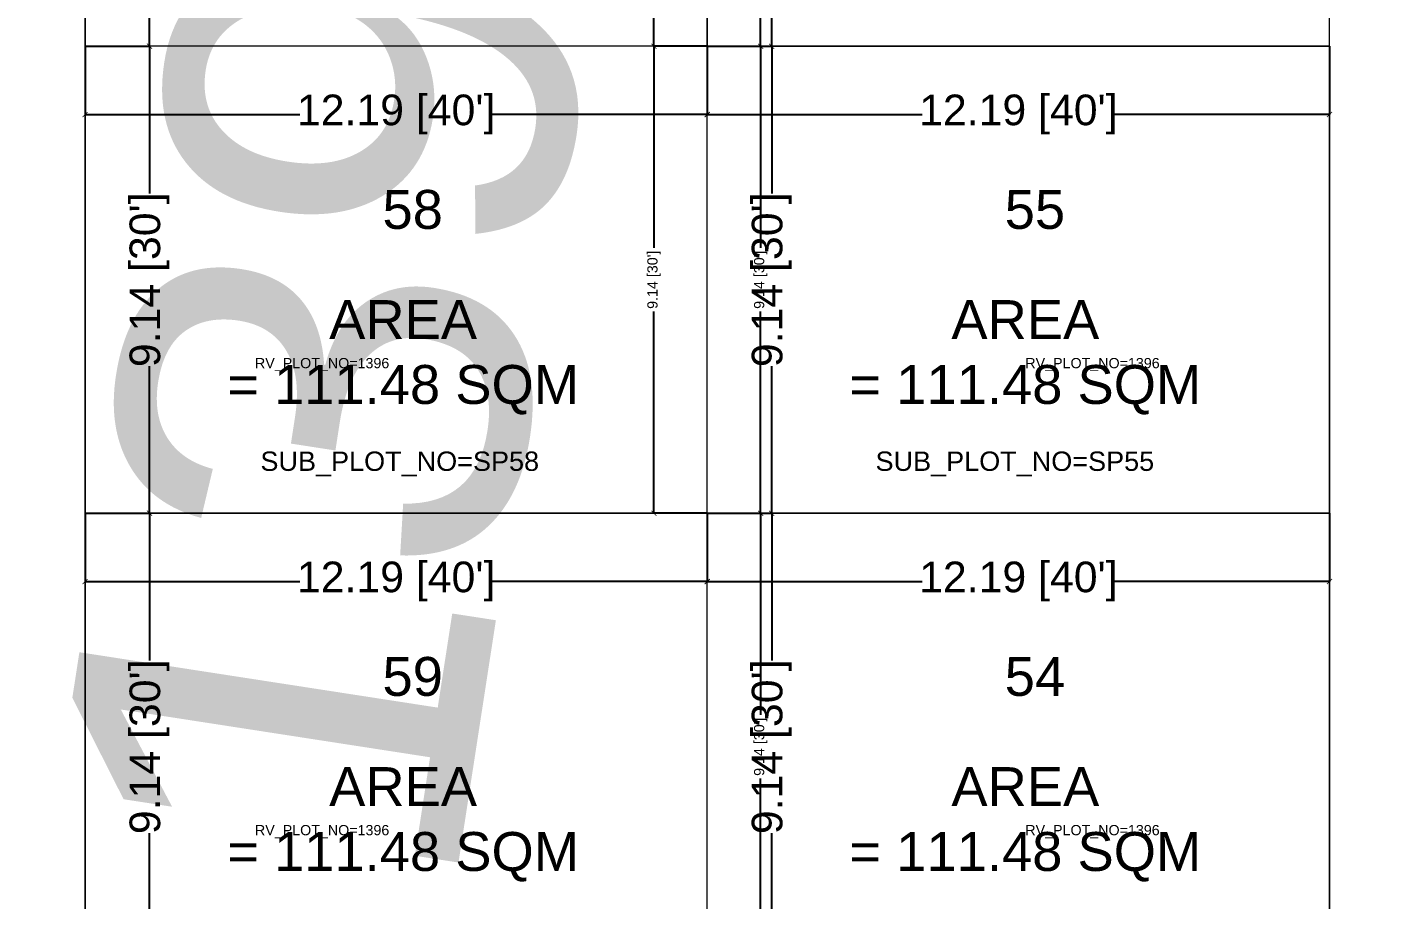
# Model space of a CAD drawing. Header units: metres. Extents: x 205125 to 205418, y -20654 to -20451.
# Drawn here: x 205227.62 to 205254.09, y -20588.54 to -20571.45 of the extents above; entities that cross this region are included whole.
import ezdxf

# ---------------------------------------------------------------- set-up
doc = ezdxf.new("R2010")
doc.units = ezdxf.units.M
doc.header["$MEASUREMENT"] = 0
doc.header["$PDMODE"] = 2
doc.linetypes.add('BORDER2', pattern=[0.875, 0.25, -0.125, 0.25, -0.125, 0, -0.125])
doc.layers.get('0').update_dxf_attribs({"lineweight": 5})
doc.layers.get('Defpoints').update_dxf_attribs({"lineweight": 5})
for name, color, linetype, lineweight in [('A-0-g', 7, 'Continuous', 5), ('Layer1', 7, 'Continuous', 5), ('SUB_PLOT_54', 7, 'Continuous', 5), ('SUB_PLOT_54_RV_PLOT_1', 7, 'Continuous', 5), ('SUB_PLOT_55', 7, 'Continuous', 5), ('SUB_PLOT_55_RV_PLOT_1', 7, 'Continuous', 5), ('SUB_PLOT_56', 7, 'Continuous', 5), ('SUB_PLOT_56_RV_PLOT_1', 7, 'Continuous', 5), ('SUB_PLOT_57', 7, 'Continuous', 5), ('SUB_PLOT_57_RV_PLOT_1', 7, 'Continuous', 5), ('SUB_PLOT_58', 7, 'Continuous', 5), ('SUB_PLOT_58_RV_PLOT_1', 7, 'Continuous', 5), ('SUB_PLOT_59', 7, 'Continuous', 5), ('SUB_PLOT_59_RV_PLOT_1', 7, 'Continuous', 5), ('SUB_PLOT_85', 7, 'Continuous', 5), ('SUB_PLOT_85_RV_PLOT_1', 7, 'Continuous', 5), ('SUB_PLOT_87', 7, 'Continuous', 5), ('SUB_PLOT_87_RV_PLOT_1', 7, 'Continuous', 5)]:
    doc.layers.add(name, color=color, linetype=linetype, lineweight=lineweight)
doc.styles.add('Arial', font='swissl.ttf')
doc.dimstyles.new('meter', dxfattribs={"dimtxt": 0.2, "dimasz": 0.1, "dimexe": 0, "dimexo": 0, "dimgap": 0.09, "dimtad": 0, "dimzin": 0, "dimdsep": 46, "dimtxsty": 'Arial', "dimblk": 'ARCHTICK', "dimcen": 7.09, "dimclrd": 23, "dimclre": 23, "dimclrt": 75, "dimadec": 0, "dimazin": 0, "dimtfac": 1, "dimtofl": 0, "dimtmove": 1, "dimatfit": 3, "dimldrblk": 'OPEN90', "dimfxl": 1, "dimtolj": 1, "dimtzin": 0, "dimarcsym": 0})

# ---------------------------------------------------------------- blocks, each defined once
blk = doc.blocks.new('_ArchTick')
at = {"color": 0, "const_width": 0.15}
blk.add_lwpolyline([(-0.5, -0.5), (0.5, 0.5)], dxfattribs=at)
blk = doc.blocks.new('*D11')
at = {"layer": 'Defpoints', "color": 0, "ltscale": 0.5, "transparency": 16777216}
for p in [(205228.76, -20562.68), (205228.76, -20571.824), (205230.022, -20571.824)]:
    blk.add_point(p, dxfattribs=at)
at = {"layer": 'SUB_PLOT_57', "color": 23, "linetype": 'Continuous', "lineweight": -2, "ltscale": 0.5, "transparency": 16777216}
for p, q in [((205228.76, -20562.68), (205230.022, -20562.68)), ((205230.022, -20562.68), (205230.022, -20565.561)), ((205230.022, -20571.824), (205230.022, -20568.943)), ((205228.76, -20571.824), (205230.022, -20571.824))]:
    blk.add_line(p, q, dxfattribs=at)
at = {"layer": 'SUB_PLOT_57', "color": 23, "lineweight": -2, "ltscale": 0.5, "transparency": 16777216, "xscale": 0.1, "yscale": 0.1, "zscale": 0.1}
for p, rotation in [((205230.022, -20562.68), 90), ((205230.022, -20571.824), 270)]:
    blk.add_blockref('_ArchTick', p, dxfattribs=dict(at, rotation=rotation))
at = {"layer": 'SUB_PLOT_57', "color": 75, "ltscale": 0.5, "transparency": 16777216, "insert": (205230.022, -20567.252), "char_height": 0.6, "attachment_point": 5, "rotation": 90, "style": 'Arial'}
blk.add_mtext("\\A1;9.14 [30']", dxfattribs=at)
blk = doc.blocks.new('_Open90')
at = {"layer": 'A-0-g', "color": 0, "lineweight": -2}
for p, q in [((0, 0), (-1, 0)), ((-0.5, 0.5), (0, 0)), ((0, 0), (-0.5, -0.5))]:
    blk.add_line(p, q, dxfattribs=at)
blk = doc.blocks.new('*D13')
at = {"layer": 'Defpoints', "color": 0, "ltscale": 0.5, "transparency": 16777216}
for p in [(205240.952, -20562.68), (205240.952, -20571.824), (205242.214, -20571.824)]:
    blk.add_point(p, dxfattribs=at)
at = {"layer": 'SUB_PLOT_56', "color": 23, "linetype": 'Continuous', "lineweight": -2, "ltscale": 0.5, "transparency": 16777216}
for p, q in [((205240.952, -20562.68), (205242.214, -20562.68)), ((205242.214, -20562.68), (205242.214, -20565.561)), ((205242.214, -20571.824), (205242.214, -20568.943)), ((205240.952, -20571.824), (205242.214, -20571.824))]:
    blk.add_line(p, q, dxfattribs=at)
at = {"layer": 'SUB_PLOT_56', "color": 23, "lineweight": -2, "ltscale": 0.5, "transparency": 16777216, "xscale": 0.1, "yscale": 0.1, "zscale": 0.1}
for p, rotation in [((205242.214, -20562.68), 90), ((205242.214, -20571.824), 270)]:
    blk.add_blockref('_ArchTick', p, dxfattribs=dict(at, rotation=rotation))
at = {"layer": 'SUB_PLOT_56', "color": 75, "ltscale": 0.5, "transparency": 16777216, "insert": (205242.214, -20567.252), "char_height": 0.6, "attachment_point": 5, "rotation": 90, "style": 'Arial'}
blk.add_mtext("\\A1;9.14 [30']", dxfattribs=at)
blk = doc.blocks.new('*D14')
at = {"color": 23, "linetype": 'Continuous', "lineweight": -2, "ltscale": 0.5, "transparency": 16777216}
for p, q in [((205240.952, -20571.824), (205240.952, -20573.161)), ((205253.144, -20571.824), (205253.144, -20573.161)), ((205240.952, -20573.161), (205245.16, -20573.161)), ((205253.144, -20573.161), (205248.937, -20573.161))]:
    blk.add_line(p, q, dxfattribs=at)
at = {"layer": 'Defpoints', "color": 0, "ltscale": 0.5, "transparency": 16777216}
for p in [(205240.952, -20571.824), (205253.144, -20571.824), (205253.144, -20573.161)]:
    blk.add_point(p, dxfattribs=at)
at = {"color": 23, "lineweight": -2, "ltscale": 0.5, "transparency": 16777216, "xscale": 0.1, "yscale": 0.1, "zscale": 0.1, "rotation": 180}
blk.add_blockref('_ArchTick', (205240.952, -20573.161), dxfattribs=at)
at = {"color": 23, "lineweight": -2, "ltscale": 0.5, "transparency": 16777216, "xscale": 0.1, "yscale": 0.1, "zscale": 0.1}
blk.add_blockref('_ArchTick', (205253.144, -20573.161), dxfattribs=at)
at = {"color": 75, "ltscale": 0.5, "transparency": 16777216, "insert": (205247.048, -20573.161), "char_height": 0.6, "attachment_point": 5, "style": 'Arial'}
blk.add_mtext("\\A1;12.19 [40']", dxfattribs=at)
blk = doc.blocks.new('*D15')
at = {"layer": 'Defpoints', "color": 0, "ltscale": 0.5, "transparency": 16777216}
for p in [(205240.952, -20571.824), (205240.952, -20580.968), (205242.214, -20580.968)]:
    blk.add_point(p, dxfattribs=at)
at = {"layer": 'SUB_PLOT_55', "color": 23, "linetype": 'Continuous', "lineweight": -2, "ltscale": 0.5, "transparency": 16777216}
for p, q in [((205240.952, -20571.824), (205242.214, -20571.824)), ((205242.214, -20571.824), (205242.214, -20574.705)), ((205242.214, -20580.968), (205242.214, -20578.087)), ((205240.952, -20580.968), (205242.214, -20580.968))]:
    blk.add_line(p, q, dxfattribs=at)
at = {"layer": 'SUB_PLOT_55', "color": 23, "lineweight": -2, "ltscale": 0.5, "transparency": 16777216, "xscale": 0.1, "yscale": 0.1, "zscale": 0.1}
for p, rotation in [((205242.214, -20571.824), 90), ((205242.214, -20580.968), 270)]:
    blk.add_blockref('_ArchTick', p, dxfattribs=dict(at, rotation=rotation))
at = {"layer": 'SUB_PLOT_55', "color": 75, "ltscale": 0.5, "transparency": 16777216, "insert": (205242.214, -20576.396), "char_height": 0.6, "attachment_point": 5, "rotation": 90, "style": 'Arial'}
blk.add_mtext("\\A1;9.14 [30']", dxfattribs=at)
blk = doc.blocks.new('*D16')
at = {"color": 23, "linetype": 'Continuous', "lineweight": -2, "ltscale": 0.5, "transparency": 16777216}
for p, q in [((205228.76, -20571.824), (205228.76, -20573.161)), ((205240.952, -20571.824), (205240.952, -20573.161)), ((205228.76, -20573.161), (205232.968, -20573.161)), ((205240.952, -20573.161), (205236.745, -20573.161))]:
    blk.add_line(p, q, dxfattribs=at)
at = {"layer": 'Defpoints', "color": 0, "ltscale": 0.5, "transparency": 16777216}
for p in [(205228.76, -20571.824), (205240.952, -20571.824), (205240.952, -20573.161)]:
    blk.add_point(p, dxfattribs=at)
at = {"color": 23, "lineweight": -2, "ltscale": 0.5, "transparency": 16777216, "xscale": 0.1, "yscale": 0.1, "zscale": 0.1, "rotation": 180}
blk.add_blockref('_ArchTick', (205228.76, -20573.161), dxfattribs=at)
at = {"color": 23, "lineweight": -2, "ltscale": 0.5, "transparency": 16777216, "xscale": 0.1, "yscale": 0.1, "zscale": 0.1}
blk.add_blockref('_ArchTick', (205240.952, -20573.161), dxfattribs=at)
at = {"color": 75, "ltscale": 0.5, "transparency": 16777216, "insert": (205234.856, -20573.161), "char_height": 0.6, "attachment_point": 5, "style": 'Arial'}
blk.add_mtext("\\A1;12.19 [40']", dxfattribs=at)
blk = doc.blocks.new('*D17')
at = {"layer": 'Defpoints', "color": 0, "ltscale": 0.5, "transparency": 16777216}
for p in [(205228.76, -20571.824), (205228.76, -20580.968), (205230.022, -20580.968)]:
    blk.add_point(p, dxfattribs=at)
at = {"layer": 'SUB_PLOT_58', "color": 23, "linetype": 'Continuous', "lineweight": -2, "ltscale": 0.5, "transparency": 16777216}
for p, q in [((205228.76, -20571.824), (205230.022, -20571.824)), ((205230.022, -20571.824), (205230.022, -20574.705)), ((205230.022, -20580.968), (205230.022, -20578.087)), ((205228.76, -20580.968), (205230.022, -20580.968))]:
    blk.add_line(p, q, dxfattribs=at)
at = {"layer": 'SUB_PLOT_58', "color": 23, "lineweight": -2, "ltscale": 0.5, "transparency": 16777216, "xscale": 0.1, "yscale": 0.1, "zscale": 0.1}
for p, rotation in [((205230.022, -20571.824), 90), ((205230.022, -20580.968), 270)]:
    blk.add_blockref('_ArchTick', p, dxfattribs=dict(at, rotation=rotation))
at = {"layer": 'SUB_PLOT_58', "color": 75, "ltscale": 0.5, "transparency": 16777216, "insert": (205230.022, -20576.396), "char_height": 0.6, "attachment_point": 5, "rotation": 90, "style": 'Arial'}
blk.add_mtext("\\A1;9.14 [30']", dxfattribs=at)
blk = doc.blocks.new('*D18')
at = {"color": 23, "linetype": 'Continuous', "lineweight": -2, "ltscale": 0.5, "transparency": 16777216}
for p, q in [((205228.76, -20580.968), (205228.76, -20582.305)), ((205240.952, -20580.968), (205240.952, -20582.305)), ((205228.76, -20582.305), (205232.968, -20582.305)), ((205240.952, -20582.305), (205236.745, -20582.305))]:
    blk.add_line(p, q, dxfattribs=at)
at = {"layer": 'Defpoints', "color": 0, "ltscale": 0.5, "transparency": 16777216}
for p in [(205228.76, -20580.968), (205240.952, -20580.968), (205240.952, -20582.305)]:
    blk.add_point(p, dxfattribs=at)
at = {"color": 23, "lineweight": -2, "ltscale": 0.5, "transparency": 16777216, "xscale": 0.1, "yscale": 0.1, "zscale": 0.1, "rotation": 180}
blk.add_blockref('_ArchTick', (205228.76, -20582.305), dxfattribs=at)
at = {"color": 23, "lineweight": -2, "ltscale": 0.5, "transparency": 16777216, "xscale": 0.1, "yscale": 0.1, "zscale": 0.1}
blk.add_blockref('_ArchTick', (205240.952, -20582.305), dxfattribs=at)
at = {"color": 75, "ltscale": 0.5, "transparency": 16777216, "insert": (205234.856, -20582.305), "char_height": 0.6, "attachment_point": 5, "style": 'Arial'}
blk.add_mtext("\\A1;12.19 [40']", dxfattribs=at)
blk = doc.blocks.new('*D19')
at = {"layer": 'Defpoints', "color": 0, "ltscale": 0.5, "transparency": 16777216}
for p in [(205228.76, -20580.968), (205228.76, -20590.112), (205230.022, -20590.112)]:
    blk.add_point(p, dxfattribs=at)
at = {"layer": 'SUB_PLOT_59', "color": 23, "linetype": 'Continuous', "lineweight": -2, "ltscale": 0.5, "transparency": 16777216}
for p, q in [((205228.76, -20580.968), (205230.022, -20580.968)), ((205230.022, -20580.968), (205230.022, -20583.849)), ((205230.022, -20590.112), (205230.022, -20587.231)), ((205228.76, -20590.112), (205230.022, -20590.112))]:
    blk.add_line(p, q, dxfattribs=at)
at = {"layer": 'SUB_PLOT_59', "color": 23, "lineweight": -2, "ltscale": 0.5, "transparency": 16777216, "xscale": 0.1, "yscale": 0.1, "zscale": 0.1}
for p, rotation in [((205230.022, -20580.968), 90), ((205230.022, -20590.112), 270)]:
    blk.add_blockref('_ArchTick', p, dxfattribs=dict(at, rotation=rotation))
at = {"layer": 'SUB_PLOT_59', "color": 75, "ltscale": 0.5, "transparency": 16777216, "insert": (205230.022, -20585.54), "char_height": 0.6, "attachment_point": 5, "rotation": 90, "style": 'Arial'}
blk.add_mtext("\\A1;9.14 [30']", dxfattribs=at)
blk = doc.blocks.new('*D24')
at = {"color": 23, "linetype": 'Continuous', "lineweight": -2, "ltscale": 0.5, "transparency": 16777216}
for p, q in [((205240.952, -20580.968), (205240.952, -20582.305)), ((205253.144, -20580.968), (205253.144, -20582.305)), ((205240.952, -20582.305), (205245.16, -20582.305)), ((205253.144, -20582.305), (205248.937, -20582.305))]:
    blk.add_line(p, q, dxfattribs=at)
at = {"layer": 'Defpoints', "color": 0, "ltscale": 0.5, "transparency": 16777216}
for p in [(205240.952, -20580.968), (205253.144, -20580.968), (205253.144, -20582.305)]:
    blk.add_point(p, dxfattribs=at)
at = {"color": 23, "lineweight": -2, "ltscale": 0.5, "transparency": 16777216, "xscale": 0.1, "yscale": 0.1, "zscale": 0.1, "rotation": 180}
blk.add_blockref('_ArchTick', (205240.952, -20582.305), dxfattribs=at)
at = {"color": 23, "lineweight": -2, "ltscale": 0.5, "transparency": 16777216, "xscale": 0.1, "yscale": 0.1, "zscale": 0.1}
blk.add_blockref('_ArchTick', (205253.144, -20582.305), dxfattribs=at)
at = {"color": 75, "ltscale": 0.5, "transparency": 16777216, "insert": (205247.048, -20582.305), "char_height": 0.6, "attachment_point": 5, "style": 'Arial'}
blk.add_mtext("\\A1;12.19 [40']", dxfattribs=at)
blk = doc.blocks.new('*D25')
at = {"layer": 'Defpoints', "color": 0, "ltscale": 0.5, "transparency": 16777216}
for p in [(205240.952, -20580.968), (205240.952, -20590.112), (205242.214, -20590.112)]:
    blk.add_point(p, dxfattribs=at)
at = {"layer": 'SUB_PLOT_54', "color": 23, "linetype": 'Continuous', "lineweight": -2, "ltscale": 0.5, "transparency": 16777216}
for p, q in [((205240.952, -20580.968), (205242.214, -20580.968)), ((205242.214, -20580.968), (205242.214, -20583.849)), ((205242.214, -20590.112), (205242.214, -20587.231)), ((205240.952, -20590.112), (205242.214, -20590.112))]:
    blk.add_line(p, q, dxfattribs=at)
at = {"layer": 'SUB_PLOT_54', "color": 23, "lineweight": -2, "ltscale": 0.5, "transparency": 16777216, "xscale": 0.1, "yscale": 0.1, "zscale": 0.1}
for p, rotation in [((205242.214, -20580.968), 90), ((205242.214, -20590.112), 270)]:
    blk.add_blockref('_ArchTick', p, dxfattribs=dict(at, rotation=rotation))
at = {"layer": 'SUB_PLOT_54', "color": 75, "ltscale": 0.5, "transparency": 16777216, "insert": (205242.214, -20585.54), "char_height": 0.6, "attachment_point": 5, "rotation": 90, "style": 'Arial'}
blk.add_mtext("\\A1;9.14 [30']", dxfattribs=at)
blk = doc.blocks.new('sdfd')
at = {"linetype": 'BORDER2', "lineweight": 25, "ltscale": 500, "insert": (205529.2431, -20577.7224), "char_height": 0.54475, "width": 8.462144, "attachment_point": 2, "style": 'Arial'}
blk.add_mtext('1396', dxfattribs=at)
blk = doc.blocks.new('*D165')
at = {"layer": 'Defpoints', "color": 0, "ltscale": 0.5, "transparency": 16777216}
for p in [(205239.907, -20562.68), (205240.952, -20562.68), (205240.952, -20571.824)]:
    blk.add_point(p, dxfattribs=at)
at = {"layer": 'SUB_PLOT_57_RV_PLOT_1', "color": 23, "lineweight": -2, "ltscale": 0.5, "transparency": 16777216}
for p, q in [((205240.952, -20562.68), (205239.907, -20562.68)), ((205239.907, -20562.68), (205239.907, -20566.628)), ((205239.907, -20571.824), (205239.907, -20567.876)), ((205240.952, -20571.824), (205239.907, -20571.824))]:
    blk.add_line(p, q, dxfattribs=at)
at = {"layer": 'SUB_PLOT_57_RV_PLOT_1', "color": 23, "lineweight": -2, "ltscale": 0.5, "transparency": 16777216, "xscale": 0.1, "yscale": 0.1, "zscale": 0.1}
for p, rotation in [((205239.907, -20562.68), 90), ((205239.907, -20571.824), 270)]:
    blk.add_blockref('_ArchTick', p, dxfattribs=dict(at, rotation=rotation))
at = {"layer": 'SUB_PLOT_57_RV_PLOT_1', "color": 75, "ltscale": 0.5, "transparency": 16777216, "insert": (205239.907, -20567.252), "char_height": 0.2, "attachment_point": 5, "rotation": 90, "style": 'Arial'}
blk.add_mtext("\\A1;9.14 [30']", dxfattribs=at)
blk = doc.blocks.new('*D166')
at = {"layer": 'Defpoints', "color": 0, "ltscale": 0.5, "transparency": 16777216}
for p in [(205240.952, -20562.68), (205241.998, -20562.68), (205240.952, -20571.824)]:
    blk.add_point(p, dxfattribs=at)
at = {"layer": 'SUB_PLOT_56_RV_PLOT_1', "color": 23, "lineweight": -2, "ltscale": 0.5, "transparency": 16777216}
for p, q in [((205240.952, -20562.68), (205241.998, -20562.68)), ((205241.998, -20562.68), (205241.998, -20566.628)), ((205241.998, -20571.824), (205241.998, -20567.876)), ((205240.952, -20571.824), (205241.998, -20571.824))]:
    blk.add_line(p, q, dxfattribs=at)
at = {"layer": 'SUB_PLOT_56_RV_PLOT_1', "color": 23, "lineweight": -2, "ltscale": 0.5, "transparency": 16777216, "xscale": 0.1, "yscale": 0.1, "zscale": 0.1}
for p, rotation in [((205241.998, -20562.68), 90), ((205241.998, -20571.824), 270)]:
    blk.add_blockref('_ArchTick', p, dxfattribs=dict(at, rotation=rotation))
at = {"layer": 'SUB_PLOT_56_RV_PLOT_1', "color": 75, "ltscale": 0.5, "transparency": 16777216, "insert": (205241.998, -20567.252), "char_height": 0.2, "attachment_point": 5, "rotation": 90, "style": 'Arial'}
blk.add_mtext("\\A1;9.14 [30']", dxfattribs=at)
blk = doc.blocks.new('*D167')
at = {"layer": 'Defpoints', "color": 0, "ltscale": 0.5, "transparency": 16777216}
for p in [(205239.907, -20571.824), (205240.952, -20571.824), (205240.952, -20580.968)]:
    blk.add_point(p, dxfattribs=at)
at = {"layer": 'SUB_PLOT_58_RV_PLOT_1', "color": 23, "lineweight": -2, "ltscale": 0.5, "transparency": 16777216}
for p, q in [((205240.952, -20571.824), (205239.907, -20571.824)), ((205239.907, -20571.824), (205239.907, -20575.772)), ((205239.907, -20580.968), (205239.907, -20577.02)), ((205240.952, -20580.968), (205239.907, -20580.968))]:
    blk.add_line(p, q, dxfattribs=at)
at = {"layer": 'SUB_PLOT_58_RV_PLOT_1', "color": 23, "lineweight": -2, "ltscale": 0.5, "transparency": 16777216, "xscale": 0.1, "yscale": 0.1, "zscale": 0.1}
for p, rotation in [((205239.907, -20571.824), 90), ((205239.907, -20580.968), 270)]:
    blk.add_blockref('_ArchTick', p, dxfattribs=dict(at, rotation=rotation))
at = {"layer": 'SUB_PLOT_58_RV_PLOT_1', "color": 75, "ltscale": 0.5, "transparency": 16777216, "insert": (205239.907, -20576.396), "char_height": 0.2, "attachment_point": 5, "rotation": 90, "style": 'Arial'}
blk.add_mtext("\\A1;9.14 [30']", dxfattribs=at)
blk = doc.blocks.new('*D168')
at = {"layer": 'Defpoints', "color": 0, "ltscale": 0.5, "transparency": 16777216}
for p in [(205240.952, -20571.824), (205241.998, -20571.824), (205240.952, -20580.968)]:
    blk.add_point(p, dxfattribs=at)
at = {"layer": 'SUB_PLOT_55_RV_PLOT_1', "color": 23, "lineweight": -2, "ltscale": 0.5, "transparency": 16777216}
for p, q in [((205240.952, -20571.824), (205241.998, -20571.824)), ((205241.998, -20571.824), (205241.998, -20575.772)), ((205241.998, -20580.968), (205241.998, -20577.02)), ((205240.952, -20580.968), (205241.998, -20580.968))]:
    blk.add_line(p, q, dxfattribs=at)
at = {"layer": 'SUB_PLOT_55_RV_PLOT_1', "color": 23, "lineweight": -2, "ltscale": 0.5, "transparency": 16777216, "xscale": 0.1, "yscale": 0.1, "zscale": 0.1}
for p, rotation in [((205241.998, -20571.824), 90), ((205241.998, -20580.968), 270)]:
    blk.add_blockref('_ArchTick', p, dxfattribs=dict(at, rotation=rotation))
at = {"layer": 'SUB_PLOT_55_RV_PLOT_1', "color": 75, "ltscale": 0.5, "transparency": 16777216, "insert": (205241.998, -20576.396), "char_height": 0.2, "attachment_point": 5, "rotation": 90, "style": 'Arial'}
blk.add_mtext("\\A1;9.14 [30']", dxfattribs=at)
blk = doc.blocks.new('*D170')
at = {"layer": 'Defpoints', "color": 0, "ltscale": 0.5, "transparency": 16777216}
for p in [(205240.952, -20580.968), (205241.998, -20580.968), (205240.952, -20590.112)]:
    blk.add_point(p, dxfattribs=at)
at = {"layer": 'SUB_PLOT_54_RV_PLOT_1', "color": 23, "lineweight": -2, "ltscale": 0.5, "transparency": 16777216}
for p, q in [((205240.952, -20580.968), (205241.998, -20580.968)), ((205241.998, -20580.968), (205241.998, -20584.916)), ((205241.998, -20590.112), (205241.998, -20586.164)), ((205240.952, -20590.112), (205241.998, -20590.112))]:
    blk.add_line(p, q, dxfattribs=at)
at = {"layer": 'SUB_PLOT_54_RV_PLOT_1', "color": 23, "lineweight": -2, "ltscale": 0.5, "transparency": 16777216, "xscale": 0.1, "yscale": 0.1, "zscale": 0.1}
for p, rotation in [((205241.998, -20580.968), 90), ((205241.998, -20590.112), 270)]:
    blk.add_blockref('_ArchTick', p, dxfattribs=dict(at, rotation=rotation))
at = {"layer": 'SUB_PLOT_54_RV_PLOT_1', "color": 75, "ltscale": 0.5, "transparency": 16777216, "insert": (205241.998, -20585.54), "char_height": 0.2, "attachment_point": 5, "rotation": 90, "style": 'Arial'}
blk.add_mtext("\\A1;9.14 [30']", dxfattribs=at)

msp = doc.modelspace()

# ---------------------------------------------------------------- linework, layer by layer
for p, q in [((205228.76, -20602.907), (205228.76, -20562.68)), ((205240.952, -20608.396), (205240.952, -20562.68)), ((205253.144, -20611.65), (205253.144, -20562.68)), ((205240.952, -20571.824), (205228.76, -20571.824)), ((205253.144, -20571.824), (205240.952, -20571.824)), ((205240.952, -20580.968), (205228.76, -20580.968)), ((205253.144, -20580.968), (205240.952, -20580.968))]:
    msp.add_line(p, q)
at = {"layer": 'SUB_PLOT_54', "color": 6, "ltscale": 0.5}
msp.add_lwpolyline([(205253.144, -20590.112), (205240.952, -20590.112), (205240.952, -20580.968), (205253.144, -20580.968)], close=True, dxfattribs=at)
at = {"layer": 'SUB_PLOT_54_RV_PLOT_1', "color": 1, "ltscale": 0.5}
msp.add_lwpolyline([(205253.144, -20590.112), (205240.952, -20590.112), (205240.952, -20580.968), (205253.144, -20580.968)], close=True, dxfattribs=at)
at = {"layer": 'SUB_PLOT_55', "color": 6, "ltscale": 0.5}
msp.add_lwpolyline([(205253.144, -20580.968), (205240.952, -20580.968), (205240.952, -20571.824), (205253.144, -20571.824)], close=True, dxfattribs=at)
at = {"layer": 'SUB_PLOT_55_RV_PLOT_1', "color": 1, "ltscale": 0.5}
msp.add_lwpolyline([(205253.144, -20580.968), (205240.952, -20580.968), (205240.952, -20571.824), (205253.144, -20571.824)], close=True, dxfattribs=at)
at = {"layer": 'SUB_PLOT_56', "color": 6, "ltscale": 0.5}
msp.add_lwpolyline([(205253.144, -20562.68), (205240.952, -20562.68), (205240.952, -20571.824), (205253.144, -20571.824)], close=True, dxfattribs=at)
at = {"layer": 'SUB_PLOT_56_RV_PLOT_1', "color": 1, "ltscale": 0.5}
msp.add_lwpolyline([(205253.144, -20562.68), (205240.952, -20562.68), (205240.952, -20571.824), (205253.144, -20571.824)], close=True, dxfattribs=at)
at = {"layer": 'SUB_PLOT_57', "color": 6, "ltscale": 0.5}
msp.add_lwpolyline([(205228.76, -20562.68), (205240.952, -20562.68), (205240.952, -20571.824), (205228.76, -20571.824)], close=True, dxfattribs=at)
at = {"layer": 'SUB_PLOT_57_RV_PLOT_1', "color": 1, "ltscale": 0.5}
msp.add_lwpolyline([(205228.76, -20562.68), (205240.952, -20562.68), (205240.952, -20571.824), (205228.76, -20571.824)], close=True, dxfattribs=at)
at = {"layer": 'SUB_PLOT_58', "color": 6, "ltscale": 0.5}
msp.add_lwpolyline([(205228.76, -20580.968), (205240.952, -20580.968), (205240.952, -20571.824), (205228.76, -20571.824)], close=True, dxfattribs=at)
at = {"layer": 'SUB_PLOT_58_RV_PLOT_1', "color": 1, "ltscale": 0.5}
msp.add_lwpolyline([(205228.76, -20580.968), (205240.952, -20580.968), (205240.952, -20571.824), (205228.76, -20571.824)], close=True, dxfattribs=at)
at = {"layer": 'SUB_PLOT_59', "color": 6, "ltscale": 0.5}
msp.add_lwpolyline([(205228.76, -20590.112), (205240.952, -20590.112), (205240.952, -20580.968), (205228.76, -20580.968)], close=True, dxfattribs=at)
at = {"layer": 'SUB_PLOT_59_RV_PLOT_1', "color": 1, "ltscale": 0.5}
msp.add_lwpolyline([(205228.76, -20590.112), (205240.952, -20590.112), (205240.952, -20580.968), (205228.76, -20580.968)], close=True, dxfattribs=at)
at = {"layer": 'SUB_PLOT_85', "color": 1, "ltscale": 0.5}
msp.add_lwpolyline([(205262.288, -20562.68), (205262.288, -20608.4), (205274.48, -20608.4), (205274.48, -20609.735), (205268.179, -20611.347), (205266.794, -20611.375), (205264.875, -20611.414), (205263.171, -20611.448), (205261.57, -20611.48), (205258.892, -20611.534), (205257.119, -20611.57), (205253.144, -20611.651), (205253.144, -20562.68)], close=True, dxfattribs=at)
at = {"layer": 'SUB_PLOT_85_RV_PLOT_1', "color": 1, "ltscale": 0.5}
msp.add_lwpolyline([(205262.288, -20562.68), (205262.288, -20608.4), (205274.48, -20608.4), (205274.48, -20609.735), (205268.179, -20611.347), (205266.794, -20611.375), (205264.875, -20611.414), (205263.171, -20611.448), (205261.57, -20611.48), (205258.892, -20611.534), (205257.119, -20611.57), (205253.144, -20611.651), (205253.144, -20562.68)], close=True, dxfattribs=at)
at = {"layer": 'SUB_PLOT_87', "color": 1, "ltscale": 0.5}
msp.add_lwpolyline([(205228.76, -20562.68), (205228.76, -20602.907), (205227.904, -20602.355), (205226.874, -20601.692), (205226.394, -20601.383), (205225.279, -20600.665), (205223.768, -20599.692), (205222.832, -20599.09), (205221.886, -20598.481), (205221.242, -20598.066), (205220.7, -20597.717), (205220.372, -20597.506), (205219.968, -20597.19), (205219.625, -20596.922), (205219.616, -20562.68)], close=True, dxfattribs=at)
at = {"layer": 'SUB_PLOT_87_RV_PLOT_1', "color": 1, "ltscale": 0.5}
msp.add_lwpolyline([(205228.76, -20562.68), (205228.76, -20602.907), (205227.904, -20602.355), (205226.874, -20601.692), (205226.394, -20601.383), (205225.279, -20600.665), (205223.768, -20599.692), (205222.832, -20599.09), (205221.886, -20598.481), (205221.242, -20598.066), (205220.7, -20597.717), (205220.372, -20597.506), (205219.968, -20597.19), (205219.625, -20596.922), (205219.616, -20562.68)], close=True, dxfattribs=at)

# ---------------------------------------------------------------- block references
at = {"layer": 'Layer1', "color": 3, "xscale": 14.63079577654657, "yscale": 14.63079577654657, "zscale": 14.63079577654657, "rotation": 81.22160212606701}
msp.add_blockref('sdfd', (-551228.378, -2946459.856), dxfattribs=at)

# ---------------------------------------------------------------- texts
at = {"linetype": 'ByBlock', "char_height": 0.762, "attachment_point": 5, "style": 'Arial'}
for s, insert, width in [('58', (205235.18, -20575.024), 2.07962), ('55', (205247.372, -20575.024), 2.07962), ('AREA \\P= 111.48 SQM ', (205234.992, -20577.916), 8.97258), ('AREA \\P= 111.48 SQM ', (205247.184, -20577.916), 8.97258), ('59', (205235.18, -20584.168), 2.07962), ('54', (205247.372, -20584.168), 2.07962), ('AREA \\P= 111.48 SQM ', (205234.992, -20587.06), 8.97258), ('AREA \\P= 111.48 SQM  ', (205247.184, -20587.06), 8.97258)]:
    msp.add_mtext(s, dxfattribs=dict(at, insert=insert, width=width))
at = {"layer": 'SUB_PLOT_54_RV_PLOT_1', "color": 1, "ltscale": 0.5, "insert": (205249.816, -20587.072), "char_height": 0.2, "attachment_point": 3, "style": 'Arial'}
msp.add_mtext_dynamic_manual_height_columns('RV_PLOT_NO=1396', width=5.65873, gutter_width=1, heights=[0], dxfattribs=at)
at = {"layer": 'SUB_PLOT_55', "color": 6, "ltscale": 0.5, "insert": (205244.249, -20580.248), "char_height": 0.3791, "attachment_point": 7, "style": 'Arial'}
msp.add_mtext_dynamic_manual_height_columns('SUB_PLOT_NO=SP55', width=5.65873, gutter_width=1, heights=[0], dxfattribs=at)
at = {"layer": 'SUB_PLOT_55_RV_PLOT_1', "color": 1, "ltscale": 0.5, "insert": (205249.816, -20577.928), "char_height": 0.2, "attachment_point": 3, "style": 'Arial'}
msp.add_mtext_dynamic_manual_height_columns('RV_PLOT_NO=1396', width=5.65873, gutter_width=1, heights=[0], dxfattribs=at)
at = {"layer": 'SUB_PLOT_58', "color": 6, "ltscale": 0.5, "insert": (205237.656, -20580.248), "char_height": 0.3791, "attachment_point": 9, "style": 'Arial'}
msp.add_mtext_dynamic_manual_height_columns('SUB_PLOT_NO=SP58', width=5.65873, gutter_width=1, heights=[0], dxfattribs=at)
at = {"layer": 'SUB_PLOT_58_RV_PLOT_1', "color": 1, "ltscale": 0.5, "insert": (205232.089, -20577.928), "char_height": 0.2, "attachment_point": 1, "style": 'Arial'}
msp.add_mtext_dynamic_manual_height_columns('RV_PLOT_NO=1396', width=5.65873, gutter_width=1, heights=[0], dxfattribs=at)
at = {"layer": 'SUB_PLOT_59_RV_PLOT_1', "color": 1, "ltscale": 0.5, "insert": (205232.089, -20587.072), "char_height": 0.2, "attachment_point": 1, "style": 'Arial'}
msp.add_mtext_dynamic_manual_height_columns('RV_PLOT_NO=1396', width=5.65873, gutter_width=1, heights=[0], dxfattribs=at)

# ---------------------------------------------------------------- dimensions: what is measured, and where the dimension line sits
at = {"ltscale": 0.5}
for base, p1, p2, picture, middle in [((205240.952, -20573.161), (205228.76, -20571.824), (205240.952, -20571.824), '*D16', (205234.856, -20573.161)), ((205253.144, -20573.161), (205240.952, -20571.824), (205253.144, -20571.824), '*D14', (205247.048, -20573.161)), ((205240.952, -20582.305), (205228.76, -20580.968), (205240.952, -20580.968), '*D18', (205234.856, -20582.305)), ((205253.144, -20582.305), (205240.952, -20580.968), (205253.144, -20580.968), '*D24', (205247.048, -20582.305))]:
    dim = msp.add_linear_dim(base=base, p1=p1, p2=p2, dimstyle='meter', override={"dimtxt": 0.6, "dimtxsty": 'Arial', "dimldrblk": 'Open90', "dimarcsym": 1}, dxfattribs=at)
    dim.commit()
    dim.dimension.update_dxf_attribs({"geometry": picture, "text_midpoint": middle})
at = {"layer": 'SUB_PLOT_54', "color": 6, "ltscale": 0.5}
dim = msp.add_linear_dim(base=(205242.214, -20590.112), p1=(205240.952, -20580.968), p2=(205240.952, -20590.112), angle=90, dimstyle='meter', override={"dimtxt": 0.6, "dimtxsty": 'Arial', "dimldrblk": 'Open90', "dimarcsym": 1}, dxfattribs=at)
dim.commit()
dim.dimension.update_dxf_attribs({"geometry": '*D25', "text_midpoint": (205242.214, -20585.54)})
at = {"layer": 'SUB_PLOT_54_RV_PLOT_1', "color": 1, "ltscale": 0.5}
dim = msp.add_aligned_dim(p1=(205240.952, -20590.112), p2=(205240.952, -20580.968), distance=-1.045, dimstyle='meter', override={"dimfxl": 2}, dxfattribs=at)
dim.commit()
dim.dimension.update_dxf_attribs({"geometry": '*D170', "text_midpoint": (205241.998, -20585.54)})
at = {"layer": 'SUB_PLOT_55', "color": 6, "ltscale": 0.5}
dim = msp.add_linear_dim(base=(205242.214, -20580.968), p1=(205240.952, -20571.824), p2=(205240.952, -20580.968), angle=90, dimstyle='meter', override={"dimtxt": 0.6, "dimtxsty": 'Arial', "dimldrblk": 'Open90', "dimarcsym": 1}, dxfattribs=at)
dim.commit()
dim.dimension.update_dxf_attribs({"geometry": '*D15', "text_midpoint": (205242.214, -20576.396)})
at = {"layer": 'SUB_PLOT_55_RV_PLOT_1', "color": 1, "ltscale": 0.5}
dim = msp.add_aligned_dim(p1=(205240.952, -20580.968), p2=(205240.952, -20571.824), distance=-1.045, dimstyle='meter', override={"dimfxl": 2}, dxfattribs=at)
dim.commit()
dim.dimension.update_dxf_attribs({"geometry": '*D168', "text_midpoint": (205241.998, -20576.396)})
at = {"layer": 'SUB_PLOT_56', "color": 6, "ltscale": 0.5}
dim = msp.add_linear_dim(base=(205242.214, -20571.824), p1=(205240.952, -20562.68), p2=(205240.952, -20571.824), angle=90, dimstyle='meter', override={"dimtxt": 0.6, "dimtxsty": 'Arial', "dimldrblk": 'Open90', "dimarcsym": 1}, dxfattribs=at)
dim.commit()
dim.dimension.update_dxf_attribs({"geometry": '*D13', "text_midpoint": (205242.214, -20567.252)})
at = {"layer": 'SUB_PLOT_56_RV_PLOT_1', "color": 1, "ltscale": 0.5}
dim = msp.add_aligned_dim(p1=(205240.952, -20571.824), p2=(205240.952, -20562.68), distance=-1.045, dimstyle='meter', override={"dimfxl": 2}, dxfattribs=at)
dim.commit()
dim.dimension.update_dxf_attribs({"geometry": '*D166', "text_midpoint": (205241.998, -20567.252)})
at = {"layer": 'SUB_PLOT_57', "color": 6, "ltscale": 0.5}
dim = msp.add_linear_dim(base=(205230.022, -20571.824), p1=(205228.76, -20562.68), p2=(205228.76, -20571.824), angle=90, dimstyle='meter', override={"dimtxt": 0.6, "dimtxsty": 'Arial', "dimldrblk": 'Open90', "dimarcsym": 1}, dxfattribs=at)
dim.commit()
dim.dimension.update_dxf_attribs({"geometry": '*D11', "text_midpoint": (205230.022, -20567.252)})
at = {"layer": 'SUB_PLOT_57_RV_PLOT_1', "color": 1, "ltscale": 0.5}
dim = msp.add_aligned_dim(p1=(205240.952, -20571.824), p2=(205240.952, -20562.68), distance=1.045, dimstyle='meter', override={"dimfxl": 2}, dxfattribs=at)
dim.commit()
dim.dimension.update_dxf_attribs({"geometry": '*D165', "text_midpoint": (205239.907, -20567.252)})
at = {"layer": 'SUB_PLOT_58', "color": 6, "ltscale": 0.5}
dim = msp.add_linear_dim(base=(205230.022, -20580.968), p1=(205228.76, -20571.824), p2=(205228.76, -20580.968), angle=90, dimstyle='meter', override={"dimtxt": 0.6, "dimtxsty": 'Arial', "dimldrblk": 'Open90', "dimarcsym": 1}, dxfattribs=at)
dim.commit()
dim.dimension.update_dxf_attribs({"geometry": '*D17', "text_midpoint": (205230.022, -20576.396)})
at = {"layer": 'SUB_PLOT_58_RV_PLOT_1', "color": 1, "ltscale": 0.5}
dim = msp.add_aligned_dim(p1=(205240.952, -20580.968), p2=(205240.952, -20571.824), distance=1.045, dimstyle='meter', override={"dimfxl": 2}, dxfattribs=at)
dim.commit()
dim.dimension.update_dxf_attribs({"geometry": '*D167', "text_midpoint": (205239.907, -20576.396)})
at = {"layer": 'SUB_PLOT_59', "color": 6, "ltscale": 0.5}
dim = msp.add_linear_dim(base=(205230.022, -20590.112), p1=(205228.76, -20580.968), p2=(205228.76, -20590.112), angle=90, dimstyle='meter', override={"dimtxt": 0.6, "dimtxsty": 'Arial', "dimldrblk": 'Open90', "dimarcsym": 1}, dxfattribs=at)
dim.commit()
dim.dimension.update_dxf_attribs({"geometry": '*D19', "text_midpoint": (205230.022, -20585.54)})

doc.saveas('drawing.dxf')
